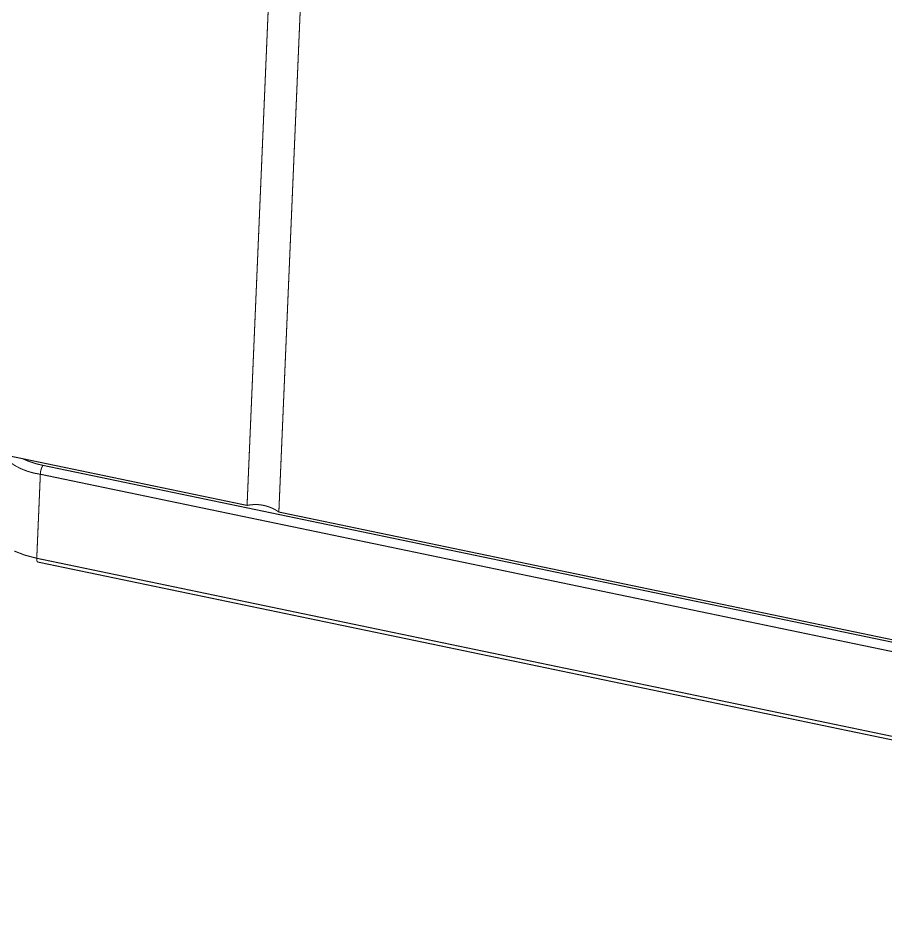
# Model space of a CAD drawing. Header units: inches. Extents: x 0 to 35.2, y -0.7 to 15.9.
# Drawn here: x 13.5694 to 13.9888, y 1.9675 to 2.4094 of the extents above; entities that cross this region are included whole.
import ezdxf

# ---------------------------------------------------------------- set-up
doc = ezdxf.new("R2010")
doc.units = ezdxf.units.IN
doc.header["$MEASUREMENT"] = 0
doc.layers.add('Dimensions', color=6, linetype='Continuous')

msp = doc.modelspace()

# ---------------------------------------------------------------- linework, layer by layer
at = {"layer": 'Dimensions'}
for points in [[(13.67998, 2.17401, 0.0005, 0.0005, 0), (13.74692, 3.7439, 0.0005, 0.0005, 0)], [(13.69534, 2.17081, 0.0005, 0.0005, 0), (13.76235, 3.74256, 0.0005, 0.0005, 0)], [(13.55294, 2.20044, 0.0005, 0.0005, 0), (13.67998, 2.17401, 0.0005, 0.0005, 0)], [(13.58002, 2.18907, 0.0005, 0.0005, -0.170955), (13.56069, 2.19882, 0.0005, 0.0005, 0)], [(13.58129, 2.19336, 0.0005, 0.0005, -0.062139), (13.57129, 2.19662, 0.0005, 0.0005, 0)], [(13.58002, 2.18907, 0.0005, 0.0005, -0.135237), (13.58129, 2.19336, 0.0005, 0.0005, 0)], [(13.58129, 2.19336, 0.0005, 0.0005, 0), (14.44106, 2.0145, 0.0005, 0.0005, 0)], [(13.57829, 2.14847, 0.0005, 0.0005, 0), (13.58002, 2.18907, 0.0005, 0.0005, 0)], [(13.58002, 2.18907, 0.0005, 0.0005, 0), (14.43979, 2.01021, 0.0005, 0.0005, 0)], [(13.67998, 2.17401, 0.0005, 0.0005, -0.21008), (13.69534, 2.17081, 0.0005, 0.0005, 0)], [(13.69534, 2.17081, 0.0005, 0.0005, 0), (14.00239, 2.10693, 0.0005, 0.0005, 0)], [(13.56741, 2.15197, 0.0005, 0.0005, 0), (13.57252, 2.14998, 0.0005, 0.0005, 0)], [(13.57252, 2.14998, 0.0005, 0.0005, 0), (13.57829, 2.14847, 0.0005, 0.0005, 0)], [(13.57829, 2.14847, 0.0005, 0.0005, 0), (14.43805, 1.96961, 0.0005, 0.0005, 0)], [(13.57829, 2.14793, 0.0005, 0.0005, 0), (13.57829, 2.14847, 0.0005, 0.0005, 0)], [(13.57829, 2.14793, 0.0005, 0.0005, 0), (13.57833, 2.14746, 0.0005, 0.0005, 0)], [(13.57833, 2.14746, 0.0005, 0.0005, 0), (13.57842, 2.14709, 0.0005, 0.0005, 0)], [(13.57842, 2.14709, 0.0005, 0.0005, 0), (13.57854, 2.14683, 0.0005, 0.0005, 0)], [(13.57854, 2.14683, 0.0005, 0.0005, 0), (13.5787, 2.14668, 0.0005, 0.0005, 0)], [(13.5787, 2.14668, 0.0005, 0.0005, 0), (13.57877, 2.14665, 0.0005, 0.0005, 0)], [(13.57877, 2.14665, 0.0005, 0.0005, 0), (14.43853, 1.96779, 0.0005, 0.0005, 0)]]:
    msp.add_lwpolyline(points, format="xyseb", dxfattribs=at)
for points in [[(13.57116, 2.19662, 0.00025, 0.00025, 1), (13.57141, 2.19662, 0.00025, 0.00025, 1)], [(13.58117, 2.19336, 0.00025, 0.00025, 1), (13.58142, 2.19336, 0.00025, 0.00025, 1)], [(13.58117, 2.19336, 0.00025, 0.00025, 1), (13.58142, 2.19336, 0.00025, 0.00025, 1)], [(13.58117, 2.19336, 0.00025, 0.00025, 1), (13.58142, 2.19336, 0.00025, 0.00025, 1)], [(13.5799, 2.18907, 0.00025, 0.00025, 1), (13.58015, 2.18907, 0.00025, 0.00025, 1)], [(13.5799, 2.18907, 0.00025, 0.00025, 1), (13.58015, 2.18907, 0.00025, 0.00025, 1)], [(13.5799, 2.18907, 0.00025, 0.00025, 1), (13.58015, 2.18907, 0.00025, 0.00025, 1)], [(13.5799, 2.18907, 0.00025, 0.00025, 1), (13.58015, 2.18907, 0.00025, 0.00025, 1)], [(13.67986, 2.17401, 0.00025, 0.00025, 1), (13.68011, 2.17401, 0.00025, 0.00025, 1)], [(13.67986, 2.17401, 0.00025, 0.00025, 1), (13.68011, 2.17401, 0.00025, 0.00025, 1)], [(13.67986, 2.17401, 0.00025, 0.00025, 1), (13.68011, 2.17401, 0.00025, 0.00025, 1)], [(13.69521, 2.17081, 0.00025, 0.00025, 1), (13.69546, 2.17081, 0.00025, 0.00025, 1)], [(13.69521, 2.17081, 0.00025, 0.00025, 1), (13.69546, 2.17081, 0.00025, 0.00025, 1)], [(13.69521, 2.17081, 0.00025, 0.00025, 1), (13.69546, 2.17081, 0.00025, 0.00025, 1)], [(13.5724, 2.14998, 0.00025, 0.00025, 1), (13.57265, 2.14998, 0.00025, 0.00025, 1)], [(13.5724, 2.14998, 0.00025, 0.00025, 1), (13.57265, 2.14998, 0.00025, 0.00025, 1)], [(13.57817, 2.14847, 0.00025, 0.00025, 1), (13.57842, 2.14847, 0.00025, 0.00025, 1)], [(13.57817, 2.14847, 0.00025, 0.00025, 1), (13.57842, 2.14847, 0.00025, 0.00025, 1)], [(13.57817, 2.14847, 0.00025, 0.00025, 1), (13.57842, 2.14847, 0.00025, 0.00025, 1)], [(13.57817, 2.14847, 0.00025, 0.00025, 1), (13.57842, 2.14847, 0.00025, 0.00025, 1)], [(13.57816, 2.14793, 0.00025, 0.00025, 1), (13.57841, 2.14793, 0.00025, 0.00025, 1)], [(13.57816, 2.14793, 0.00025, 0.00025, 1), (13.57841, 2.14793, 0.00025, 0.00025, 1)], [(13.57821, 2.14746, 0.00025, 0.00025, 1), (13.57846, 2.14746, 0.00025, 0.00025, 1)], [(13.57821, 2.14746, 0.00025, 0.00025, 1), (13.57846, 2.14746, 0.00025, 0.00025, 1)], [(13.57829, 2.14709, 0.00025, 0.00025, 1), (13.57854, 2.14709, 0.00025, 0.00025, 1)], [(13.57829, 2.14709, 0.00025, 0.00025, 1), (13.57854, 2.14709, 0.00025, 0.00025, 1)], [(13.57841, 2.14683, 0.00025, 0.00025, 1), (13.57866, 2.14683, 0.00025, 0.00025, 1)], [(13.57841, 2.14683, 0.00025, 0.00025, 1), (13.57866, 2.14683, 0.00025, 0.00025, 1)], [(13.57857, 2.14668, 0.00025, 0.00025, 1), (13.57882, 2.14668, 0.00025, 0.00025, 1)], [(13.57857, 2.14668, 0.00025, 0.00025, 1), (13.57882, 2.14668, 0.00025, 0.00025, 1)], [(13.57865, 2.14665, 0.00025, 0.00025, 1), (13.5789, 2.14665, 0.00025, 0.00025, 1)], [(13.57865, 2.14665, 0.00025, 0.00025, 1), (13.5789, 2.14665, 0.00025, 0.00025, 1)]]:
    msp.add_lwpolyline(points, format="xyseb", close=True, dxfattribs=at)

doc.saveas('drawing.dxf')
